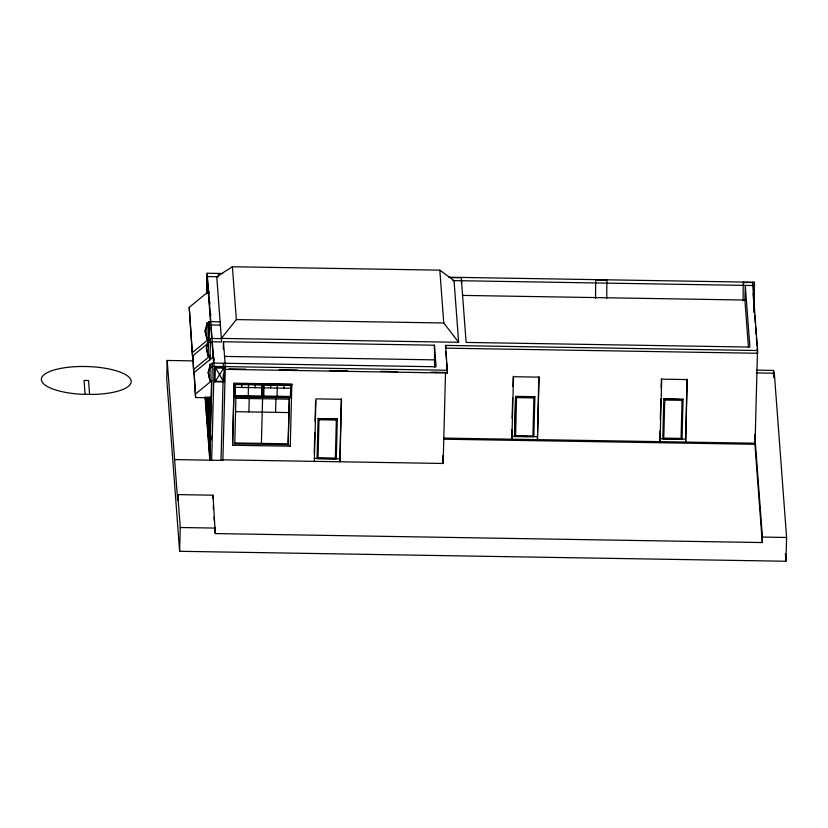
<?xml version="1.0" encoding="UTF-8"?>
<svg xmlns="http://www.w3.org/2000/svg" width="828" height="828" viewBox="0 0 828 828"><rect width="100%" height="100%" fill="white"/><g stroke="black" fill="none" stroke-linecap="round" stroke-linejoin="round"><path stroke-width="1.24" d="M193.059 360.884L167.194 360.459L166.718 378.758L179.624 551.293L785.979 561.249L786.6 537.465L774.325 373.231L756.502 372.942M754.743 434.421L762.422 537.061L762.277 542.557L215.301 533.574L212.982 495.196L177.782 494.616L177.637 500.112L167.194 360.459M179.624 551.293L180.245 527.508L177.782 494.616M189.219 307.374L192.489 356.061L189.219 307.374L208.904 291.187L209.091 293.764M192.841 355.792L193.752 372.931L192.841 355.792L208.584 342.844M212.796 357.22L194.094 372.59L195.594 397.543L210.995 397.792M195.594 397.543L194.094 372.59M206.627 293.805L207.166 273.25L222.67 273.509M206.979 293.267L207.414 276.573L218.613 276.749M206.99 325.414L207.062 322.879L208.925 322.91M208.211 343.475L208.314 339.677L210.177 339.708M206.462 415.428L206.938 397.44M208.718 329.347L208.925 321.637L220.124 321.823M208.925 321.637L208.749 339.428L206.886 339.397L205.106 331.107L207.062 322.879L206.886 339.397L206.762 337.658M206.71 418.74L207.279 396.902M208.77 340.37L209.173 324.959L220.372 325.135M207.724 432.226L208.625 397.543M209.608 360.284L209.743 355.14M208.977 397.005L207.973 435.549L210.457 435.59M209.95 359.745L210.426 341.757L221.625 341.943L221.376 338.621L210.177 338.445L210.374 342.306L208.511 342.274L206.358 347.905L208.138 356.195L210.012 356.226M209.991 396.891L209.329 422.383L210.674 440.341L210.736 437.795M210.043 397.575L209.412 421.607L210.664 438.229L210.726 435.694M209.567 456.849L211.544 381.046M211.326 412.934L211.554 404.074M211.409 412.303L211.544 407.21M211.678 460.223L214.131 366.442L207.166 273.25M215.332 367.363L215.011 381.832L223.788 381.977L224.109 367.508L215.332 367.363L223.788 381.977L223.746 381.429L214.969 381.284L215.011 381.832L224.109 367.508M212.899 498.487L212.982 495.196M223.281 349.074L223.477 341.747L434.441 345.214L436.056 366.773L212.02 363.057L212.216 366.928L210.343 366.897L208.201 372.528L209.981 380.818L211.854 380.849M221.014 460.347L223.27 374.266M234.138 383.209L232.596 445.257L290.276 446.199L291.808 384.161L234.138 383.209L232.596 445.257M235.193 383.612L235.266 384.513L261.958 384.948L261.648 396.902L234.955 396.467L235.193 383.612L245.202 383.778M234.955 396.467L235.266 384.513M234.79 443.839L235.908 397.409L235.98 398.309L289.365 399.179L288.165 444.719L234.79 443.839L234.717 442.949L288.103 443.818L288.165 444.719M241.776 387.463L241.838 384.968M248.234 395.784L248.514 385.082M248.886 411.899L249.259 397.626M255.117 387.69L255.179 385.186M261.648 396.902L261.886 384.047M261.41 443.384L262.569 399.034M262.704 397.295L262.973 383.685M267.372 384.14L290.731 384.523L290.483 397.378L263.79 396.933L264.039 384.089M270.611 387.939L270.715 384.192M275.579 412.344L275.921 399.251M277.069 396.26L277.38 384.306M283.963 388.156L284.056 384.409M288.103 443.818L289.293 398.289L289.365 399.179M290.483 397.378L290.731 384.523M314.236 453.258L314.775 432.858M315.075 421.38L315.603 400.969M314.329 461.362L315.965 398.868L341.54 399.293L339.904 461.776L341.25 398.837M337.327 418.833L336.303 459.022L317.062 458.712L318.076 418.523L337.348 419.134L318.076 418.523M336.344 419.744L335.371 458.101L318.045 457.812L319.018 419.465M434.628 367.456L434.441 345.214M445.578 348.143L445.65 345.4L757.61 350.523L757.537 353.266L445.578 348.143L445.495 347.036M222.556 459.85L443.146 463.473L445.526 372.434L431.046 372.196M225.226 368.812L225.268 369.36L447.43 373.014L445.65 345.4M461.444 283.311L461.506 280.744M538.8 376.688L537.455 439.627L539.09 377.144L513.515 376.719L511.88 439.213L511.818 429.835M512.118 418.357L512.656 397.957M512.956 386.479L513.225 376.274M515.627 396.374L514.612 436.563L533.853 436.873L534.878 396.684L515.627 396.374L514.612 436.563M533.894 397.595L532.921 435.952L515.596 435.663L516.568 397.316M595.529 298.37L595.684 279.636M606.727 298.546L606.883 279.812M686.981 379.12L685.636 442.059L687.271 379.576L661.696 379.152L660.051 441.645L660.03 430.995M660.33 419.517L660.868 399.106M661.168 387.628L661.396 378.706M683.059 399.117L682.034 439.306L662.783 438.995L663.808 398.806L683.079 399.417L663.808 398.806M682.065 400.027L681.092 438.385L663.777 438.095L664.749 399.748M743.078 300.792L743.233 282.058M748.46 347.584L744.9 300.036L745.283 285.401L749.899 347.077L466.123 342.419L461.258 277.421M753.894 302.8L754.432 282.234L448.817 277.225M753.977 312.539L754.432 282.234M443.808 438.095L755.074 443.208L757.454 352.159M773.455 374.07L773.559 370.416L756.751 370.137M774.201 377.63L774.325 373.231M210.157 364.299L208.201 372.528L209.981 380.818L210.157 364.299L212.02 364.33M221.366 338.404L236.353 319.587L232.399 266.751L439.823 270.156L454.044 280.62L458.65 342.295L221.366 338.404L216.75 276.728L232.399 266.751M192.593 352.397L208.335 339.459M193.845 369.278L209.598 356.33M195.687 393.88L211.43 380.932M451.198 277.618L459.975 277.763M596.822 280.009L605.599 280.154M753.138 282.576L744.372 282.431L744.413 282.99M452.792 280.599L754.681 285.556M462.417 295.399L744.9 300.036M236.353 319.587L443.767 322.992L458.65 342.295M209.122 325.507L207.248 325.476L205.106 331.107L206.689 336.799M224.378 356.413L434.058 359.849M447.503 370.271L212.268 366.369L209.805 460.161L205.137 397.647M215.373 367.922L224.15 368.067M229.087 368.874L245.802 369.153M279.253 369.702L297.262 369.992M329.42 370.52L347.429 370.82M380.88 371.368L397.595 371.648M215.932 369.216L214.059 369.184M234.2 384.109L291.88 385.061L291.808 384.161M264.101 384.979L290.794 385.424M235.1 387.359L261.793 387.794M263.935 387.835L290.628 388.27M515.658 396.674L534.878 396.684M516.589 397.616L533.915 397.895M664.77 400.048L682.096 400.328M234.883 395.567L261.576 396.001M290.411 396.477L263.728 396.043L263.79 396.933M235.059 395.95L250.46 396.198M272.257 396.56L291.477 396.871L291.549 397.771L233.869 396.829L233.796 395.929M235.535 411.682L288.92 412.561M319.039 419.765L336.365 420.044M511.652 436.211L528.274 436.491M533.398 436.573L537.227 436.635M659.833 438.643L679.446 438.964M681.568 439.006L685.408 439.068M443.673 439.192L754.929 444.305L762.277 542.557M314.102 458.36L339.677 458.784M174.615 459.581L222.877 460.409L225.34 366.618L223.477 341.747M180.245 527.508L215.446 528.088M762.422 537.061L786.6 537.465M773.559 370.416L774.087 377.537M785.399 553.528L785.979 561.249M752.507 282.203L757.61 350.523M753.087 293.681L753.656 301.309M753.853 303.855L754.515 312.756M754.701 315.292L755.271 322.92M755.56 326.739L756.13 334.367M756.409 338.176L756.989 345.804M757.175 348.35L757.537 353.266M754.981 441.976L755.074 443.208M439.823 270.156L443.767 322.992M445.857 351.869L446.406 359.331M446.685 363.068L447.43 373.014M442.566 455.845L443.146 463.473M436.19 372.279L436.232 372.828M290.214 445.298L290.276 446.199M218.364 273.437L218.53 275.652M223.218 363.244L223.467 366.556M209.67 301.485L209.867 304.052M210.54 313.067L210.726 315.634M213.872 357.665L214.059 360.17M207.093 276.003L210.54 322.03M210.923 327.153L211.782 338.662M212.051 342.316L213.624 363.326M205.292 396.602L206.638 414.621M206.824 417.188L209.908 458.36M213.22 505.742L213.5 509.541M214.069 517.127L214.348 520.926M214.825 527.25L215.301 533.574M89.6 394.47L88.555 380.528L84.063 380.456L85.108 394.387M208.511 342.274L208.138 356.195L206.358 347.905L208.314 339.677L208.511 342.274M93.212 394.449L81.486 394.263A44.94 13.962 1.5 0 1 47.869 372.352A44.94 13.962 1.5 0 1 123.631 373.594A44.94 13.962 1.5 0 1 93.212 394.449"/></g></svg>
